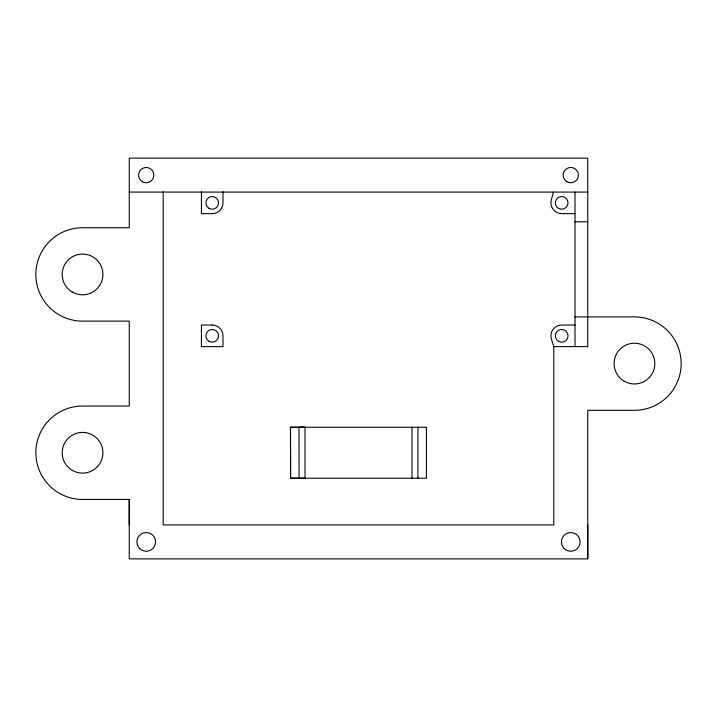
<?xml version="1.0" encoding="UTF-8"?>
<svg xmlns="http://www.w3.org/2000/svg" width="717" height="717" viewBox="0 0 717 717"><rect width="100%" height="100%" fill="white"/><g stroke="black" fill="none" stroke-linecap="round" stroke-linejoin="round"><path stroke-width="1.08" d="M129.239 524.898L129.248 499.444L82.545 499.444A46.695 46.695 0 0 1 35.85 452.75A46.695 46.695 0 0 1 82.545 406.046L129.248 406.046L129.248 321.135L82.545 321.135A46.695 46.695 0 0 1 35.85 274.441A46.695 46.695 0 0 1 82.545 227.737L129.248 227.737L129.248 158.125L587.752 158.125L587.752 346.616L553.793 346.616L551.274 338.621A10.782 10.782 0 0 1 561.689 325.043L575.016 325.043M129.248 499.444L129.248 558.875L587.752 558.875L587.77 524.889M553.452 192.084L551.274 200.079A10.782 10.782 0 0 0 561.689 213.648L575.016 213.648M305.012 427.26L290.502 427.26L290.573 478.194L305.012 478.194L305.012 427.26L298.998 427.26L299.07 478.212M129.248 192.084L587.752 192.084M575.016 221.804L587.752 221.804M575.016 316.896L634.455 316.896A46.695 46.695 0 0 1 681.15 363.591A46.695 46.695 0 0 1 634.455 410.294L587.752 410.294L587.752 558.875M290.573 427.269L426.427 427.269L426.427 478.212L290.573 478.212L290.502 427.26M575.016 192.084L575.016 346.616M553.793 346.616L553.793 524.916L163.207 524.916L163.207 191.869M417.93 427.269L417.93 478.212M411.988 427.269L411.988 478.212M222.996 191.762L222.996 202.866A10.782 10.782 0 0 1 212.214 213.648L201.432 213.648L201.432 191.627M212.214 325.043L201.432 325.043L201.432 346.616L222.996 346.616L222.996 335.825A10.782 10.782 0 0 0 212.214 325.043M624.265 381.238A20.381 20.381 0 0 0 654.827 363.591A20.381 20.381 0 0 0 624.265 345.944A20.381 20.381 0 0 0 624.265 381.238M72.363 470.397A20.381 20.381 0 0 0 102.925 452.75A20.381 20.381 0 0 0 72.363 435.102A20.381 20.381 0 0 0 72.363 470.397M72.363 292.088A20.381 20.381 0 0 0 102.925 274.441A20.381 20.381 0 0 0 72.363 256.794A20.381 20.381 0 0 0 72.363 292.088M209.032 208.378A6.372 6.372 0 0 0 218.586 202.866A6.372 6.372 0 0 0 209.032 197.354A6.372 6.372 0 0 0 209.032 208.378M209.032 341.346A6.372 6.372 0 0 0 218.586 335.825A6.372 6.372 0 0 0 209.032 330.313A6.372 6.372 0 0 0 209.032 341.346M142.405 181.724A7.645 7.645 0 0 0 153.868 175.1A7.645 7.645 0 0 0 142.405 168.486A7.645 7.645 0 0 0 142.405 181.724M566.95 181.724A7.645 7.645 0 0 0 578.413 175.1A7.645 7.645 0 0 0 566.95 168.486A7.645 7.645 0 0 0 566.95 181.724M139.627 548.496A9.339 9.339 0 0 0 155.248 544.311A9.339 9.339 0 0 0 143.812 532.874A9.339 9.339 0 0 0 139.627 548.496M564.171 548.496A9.339 9.339 0 0 0 579.793 544.311A9.339 9.339 0 0 0 568.357 532.874A9.339 9.339 0 0 0 564.171 548.496M558.507 208.378A6.372 6.372 0 0 0 568.052 202.866A6.372 6.372 0 0 0 558.507 197.354A6.372 6.372 0 0 0 558.507 208.378M558.507 341.346A6.372 6.372 0 0 0 568.052 335.825A6.372 6.372 0 0 0 558.507 330.313A6.372 6.372 0 0 0 558.507 341.346"/></g></svg>
